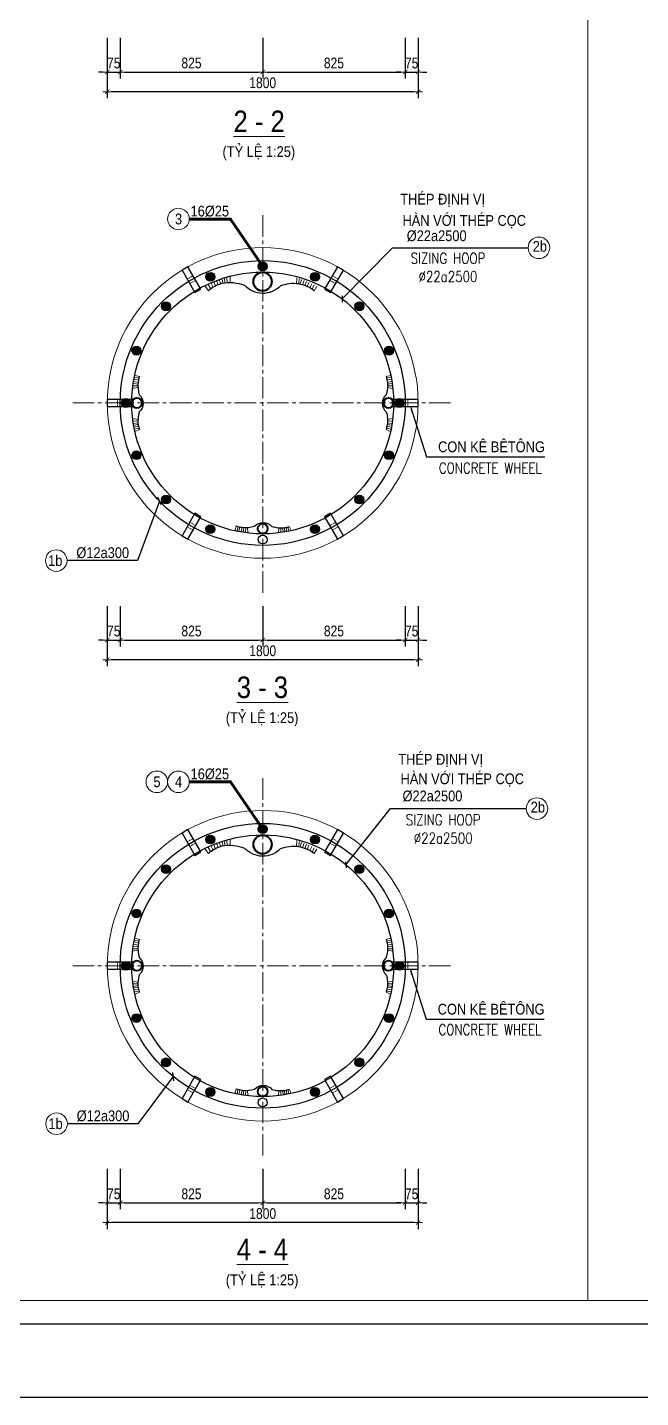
# Model space of a CAD drawing. Header units: millimetres. Extents: x -2123450 to -961021, y -260876 to 649159.
# Drawn here: x -1451394 to -1430092, y 428539 to 476178 of the extents above; entities that cross this region are included whole.
import ezdxf
from ezdxf.enums import TextEntityAlignment as Align

# ---------------------------------------------------------------- set-up
doc = ezdxf.new("R2010")
doc.units = ezdxf.units.MM
doc.header["$LTSCALE"] = 1000
doc.header["$MEASUREMENT"] = 0
doc.header["$PDMODE"] = 66
doc.linetypes.add('CENTER2', pattern=[1.125, 0.75, -0.125, 0.125, -0.125])
doc.linetypes.add('HIDDEN', pattern=[0.375, 0.25, -0.125])
doc.layers.get('0').update_dxf_attribs({"linetype": 'CONTINUOUS'})
doc.layers.get('DEFPOINTS').update_dxf_attribs({"linetype": 'CONTINUOUS'})
for name, color, linetype in [('03BORER', 3, 'CONTINUOUS'), ('05STEEL', 4, 'CONTINUOUS'), ('TEXT', 7, 'CONTINUOUS')]:
    doc.layers.add(name, color=color, linetype=linetype)
for name, color, linetype, lineweight in [('NDC_S_AXIS', 5, 'CENTER2', 15), ('NDC_S_CONTINUOUS', 3, 'CONTINUOUS', 20), ('NDC_S_DIM', 1, 'CONTINUOUS', 9), ('NDC_S_FOUNDATION NAME', 7, 'CONTINUOUS', 20), ('NDC_S_HATCH MATERIAL', 8, 'CONTINUOUS', 13), ('NDC_S_LEADER', 1, 'CONTINUOUS', 9), ('NDC_S_REBAR', 4, 'CONTINUOUS', 35), ('NDC_S_REBAR NO.', 7, 'CONTINUOUS', 20), ('NDC_S_REBAR NO. BOX', 1, 'CONTINUOUS', 9), ('NDC_S_REBAR SECTION', 6, 'CONTINUOUS', 25), ('NDC_S_STIRRUP', 2, 'CONTINUOUS', 25), ('NDC_S_VN TITLE', 6, 'CONTINUOUS', 9)]:
    doc.layers.add(name, color=color, linetype=linetype, lineweight=lineweight)
doc.styles.add('NDC_ARIAL', font='arial.ttf', dxfattribs={"width": 0.8})
doc.styles.get("Standard").update_dxf_attribs({"font": 'romans.shx', "bigfont": 'vns.shx'})
doc.dimstyles.new('NDC_1-100', dxfattribs={"dimscale": 100, "dimtxt": 2.2, "dimasz": 1, "dimexe": 1.5, "dimexo": 2, "dimgap": 0.8, "dimtad": 1, "dimdec": 0, "dimdsep": 46, "dimtxsty": 'NDC_ARIAL', "dimblk": 'DIMMARK', "dimcen": 49999.938995, "dimdle": 1.5, "dimclrd": 1, "dimclre": 1, "dimclrt": 3, "dimadec": 0, "dimazin": 0, "dimtfac": 1, "dimtdec": 0, "dimtix": 1, "dimtmove": 2, "dimatfit": 3, "dimfxl": 1, "dimarcsym": 0})
doc.dimstyles.new('NDC_1-150(25)', dxfattribs={"dimscale": 150, "dimtxt": 2.5, "dimasz": 1, "dimexe": 1.5, "dimexo": 0, "dimgap": 0.8, "dimtad": 1, "dimdec": 0, "dimlfac": 0.166667, "dimdsep": 46, "dimtxsty": 'NDC_ARIAL', "dimblk": 'DIMMARK', "dimcen": 49999.938995, "dimdle": 1.5, "dimclrd": 1, "dimclre": 1, "dimclrt": 3, "dimadec": 0, "dimazin": 0, "dimtfac": 1, "dimtdec": 0, "dimtix": 1, "dimtmove": 2, "dimatfit": 3, "dimfxl": 1, "dimarcsym": 0})

# ---------------------------------------------------------------- blocks, each defined once
blk = doc.blocks.new('DIMMARK')
at = {"layer": 'NDC_S_DIM', "color": 1}
blk.add_line((-1.5, 0), (1, 0), dxfattribs=at)
at = {"layer": 'NDC_S_DIM', "color": 2, "const_width": 0.15}
blk.add_lwpolyline([(-0.5, -0.5), (0.5, 0.5)], dxfattribs=at)
blk = doc.blocks.new('*D1713')
at = {"layer": 'DEFPOINTS', "color": 0, "transparency": 16777216}
for p in [(-1448620, 475810), (-1437820, 475810), (-1448620, 473939)]:
    blk.add_point(p, dxfattribs=at)
at = {"layer": 'NDC_S_DIM', "color": 1, "lineweight": -2, "transparency": 16777216}
for p, q in [((-1448620, 475810), (-1448620, 473714)), ((-1437820, 475810), (-1437820, 473714)), ((-1437970, 473939), (-1448470, 473939))]:
    blk.add_line(p, q, dxfattribs=at)
at = {"layer": 'NDC_S_DIM', "color": 1, "lineweight": -2, "transparency": 16777216, "xscale": 150, "yscale": 150, "zscale": 150, "rotation": 180}
blk.add_blockref('DIMMARK', (-1448620, 473939), dxfattribs=at)
at = {"layer": 'NDC_S_DIM', "color": 1, "lineweight": -2, "transparency": 16777216, "xscale": 150, "yscale": 150, "zscale": 150}
blk.add_blockref('DIMMARK', (-1437820, 473939), dxfattribs=at)
at = {"layer": 'NDC_S_DIM', "color": 3, "transparency": 16777216, "insert": (-1443220, 474251), "char_height": 375, "attachment_point": 5, "style": 'NDC_ARIAL'}
blk.add_mtext('1800', dxfattribs=at)
blk = doc.blocks.new('*D1714')
at = {"layer": 'DEFPOINTS', "color": 0, "transparency": 16777216}
for p in [(-1448620, 475810), (-1448170, 475810), (-1448170, 474626)]:
    blk.add_point(p, dxfattribs=at)
at = {"layer": 'NDC_S_DIM', "color": 1, "lineweight": -2, "transparency": 16777216}
for p, q in [((-1448620, 475810), (-1448620, 474401)), ((-1448170, 475810), (-1448170, 474401)), ((-1448770, 474626), (-1448920, 474626)), ((-1448620, 474626), (-1448170, 474626)), ((-1448020, 474626), (-1447870, 474626))]:
    blk.add_line(p, q, dxfattribs=at)
at = {"layer": 'NDC_S_DIM', "color": 1, "lineweight": -2, "transparency": 16777216, "xscale": 150, "yscale": 150, "zscale": 150}
blk.add_blockref('DIMMARK', (-1448620, 474626), dxfattribs=at)
at = {"layer": 'NDC_S_DIM', "color": 1, "lineweight": -2, "transparency": 16777216, "xscale": 150, "yscale": 150, "zscale": 150, "rotation": 180}
blk.add_blockref('DIMMARK', (-1448170, 474626), dxfattribs=at)
at = {"layer": 'NDC_S_DIM', "color": 3, "transparency": 16777216, "insert": (-1448395, 474937), "char_height": 375, "attachment_point": 5, "style": 'NDC_ARIAL'}
blk.add_mtext('75', dxfattribs=at)
blk = doc.blocks.new('*D1715')
at = {"layer": 'DEFPOINTS', "color": 0, "transparency": 16777216}
for p in [(-1448170, 475810), (-1443220, 475810), (-1443220, 474626)]:
    blk.add_point(p, dxfattribs=at)
at = {"layer": 'NDC_S_DIM', "color": 1, "lineweight": -2, "transparency": 16777216}
for p, q in [((-1448170, 475810), (-1448170, 474401)), ((-1443220, 475810), (-1443220, 474401)), ((-1448020, 474626), (-1443370, 474626))]:
    blk.add_line(p, q, dxfattribs=at)
at = {"layer": 'NDC_S_DIM', "color": 1, "lineweight": -2, "transparency": 16777216, "xscale": 150, "yscale": 150, "zscale": 150, "rotation": 180}
blk.add_blockref('DIMMARK', (-1448170, 474626), dxfattribs=at)
at = {"layer": 'NDC_S_DIM', "color": 1, "lineweight": -2, "transparency": 16777216, "xscale": 150, "yscale": 150, "zscale": 150}
blk.add_blockref('DIMMARK', (-1443220, 474626), dxfattribs=at)
at = {"layer": 'NDC_S_DIM', "color": 3, "transparency": 16777216, "insert": (-1445695, 474938), "char_height": 375, "attachment_point": 5, "style": 'NDC_ARIAL'}
blk.add_mtext('825', dxfattribs=at)
blk = doc.blocks.new('*D1716')
at = {"layer": 'DEFPOINTS', "color": 0, "transparency": 16777216}
for p in [(-1443220, 475810), (-1438270, 475810), (-1438270, 474626)]:
    blk.add_point(p, dxfattribs=at)
at = {"layer": 'NDC_S_DIM', "color": 1, "lineweight": -2, "transparency": 16777216}
for p, q in [((-1443220, 475810), (-1443220, 474401)), ((-1438270, 475810), (-1438270, 474401)), ((-1443070, 474626), (-1438420, 474626))]:
    blk.add_line(p, q, dxfattribs=at)
at = {"layer": 'NDC_S_DIM', "color": 1, "lineweight": -2, "transparency": 16777216, "xscale": 150, "yscale": 150, "zscale": 150, "rotation": 180}
blk.add_blockref('DIMMARK', (-1443220, 474626), dxfattribs=at)
at = {"layer": 'NDC_S_DIM', "color": 1, "lineweight": -2, "transparency": 16777216, "xscale": 150, "yscale": 150, "zscale": 150}
blk.add_blockref('DIMMARK', (-1438270, 474626), dxfattribs=at)
at = {"layer": 'NDC_S_DIM', "color": 3, "transparency": 16777216, "insert": (-1440745, 474938), "char_height": 375, "attachment_point": 5, "style": 'NDC_ARIAL'}
blk.add_mtext('825', dxfattribs=at)
blk = doc.blocks.new('*D1717')
at = {"layer": 'DEFPOINTS', "color": 0, "transparency": 16777216}
for p in [(-1438270, 475810), (-1437820, 475810), (-1437820, 474626)]:
    blk.add_point(p, dxfattribs=at)
at = {"layer": 'NDC_S_DIM', "color": 1, "lineweight": -2, "transparency": 16777216}
for p, q in [((-1438270, 475810), (-1438270, 474401)), ((-1437820, 475810), (-1437820, 474401)), ((-1438420, 474626), (-1438570, 474626)), ((-1438270, 474626), (-1437820, 474626)), ((-1437670, 474626), (-1437520, 474626))]:
    blk.add_line(p, q, dxfattribs=at)
at = {"layer": 'NDC_S_DIM', "color": 1, "lineweight": -2, "transparency": 16777216, "xscale": 150, "yscale": 150, "zscale": 150}
blk.add_blockref('DIMMARK', (-1438270, 474626), dxfattribs=at)
at = {"layer": 'NDC_S_DIM', "color": 1, "lineweight": -2, "transparency": 16777216, "xscale": 150, "yscale": 150, "zscale": 150, "rotation": 180}
blk.add_blockref('DIMMARK', (-1437820, 474626), dxfattribs=at)
at = {"layer": 'NDC_S_DIM', "color": 3, "transparency": 16777216, "insert": (-1438045, 474937), "char_height": 375, "attachment_point": 5, "style": 'NDC_ARIAL'}
blk.add_mtext('75', dxfattribs=at)
blk = doc.blocks.new('*U155')
at = {"layer": 'NDC_S_CONTINUOUS'}
blk.add_circle((0, 0), 5400, dxfattribs=at)
at = {"layer": 'NDC_S_STIRRUP'}
for radius in [4950, 4550]:
    blk.add_circle((0, 0), radius, dxfattribs=at)
blk = doc.blocks.new('*D1718')
at = {"layer": 'DEFPOINTS', "color": 0, "transparency": 16777216}
for p in [(-1448620, 456061), (-1437820, 456061), (-1448620, 454191)]:
    blk.add_point(p, dxfattribs=at)
at = {"layer": 'NDC_S_DIM', "color": 1, "lineweight": -2, "transparency": 16777216}
for p, q in [((-1448620, 456061), (-1448620, 453966)), ((-1437820, 456061), (-1437820, 453966)), ((-1437970, 454191), (-1448470, 454191))]:
    blk.add_line(p, q, dxfattribs=at)
at = {"layer": 'NDC_S_DIM', "color": 1, "lineweight": -2, "transparency": 16777216, "xscale": 150, "yscale": 150, "zscale": 150, "rotation": 180}
blk.add_blockref('DIMMARK', (-1448620, 454191), dxfattribs=at)
at = {"layer": 'NDC_S_DIM', "color": 1, "lineweight": -2, "transparency": 16777216, "xscale": 150, "yscale": 150, "zscale": 150}
blk.add_blockref('DIMMARK', (-1437820, 454191), dxfattribs=at)
at = {"layer": 'NDC_S_DIM', "color": 3, "transparency": 16777216, "insert": (-1443220, 454503), "char_height": 375, "attachment_point": 5, "style": 'NDC_ARIAL'}
blk.add_mtext('1800', dxfattribs=at)
blk = doc.blocks.new('*D1719')
at = {"layer": 'DEFPOINTS', "color": 0, "transparency": 16777216}
for p in [(-1448620, 456061), (-1448170, 456061), (-1448170, 454878)]:
    blk.add_point(p, dxfattribs=at)
at = {"layer": 'NDC_S_DIM', "color": 1, "lineweight": -2, "transparency": 16777216}
for p, q in [((-1448620, 456061), (-1448620, 454653)), ((-1448170, 456061), (-1448170, 454653)), ((-1448770, 454878), (-1448920, 454878)), ((-1448620, 454878), (-1448170, 454878)), ((-1448020, 454878), (-1447870, 454878))]:
    blk.add_line(p, q, dxfattribs=at)
at = {"layer": 'NDC_S_DIM', "color": 1, "lineweight": -2, "transparency": 16777216, "xscale": 150, "yscale": 150, "zscale": 150}
blk.add_blockref('DIMMARK', (-1448620, 454878), dxfattribs=at)
at = {"layer": 'NDC_S_DIM', "color": 1, "lineweight": -2, "transparency": 16777216, "xscale": 150, "yscale": 150, "zscale": 150, "rotation": 180}
blk.add_blockref('DIMMARK', (-1448170, 454878), dxfattribs=at)
at = {"layer": 'NDC_S_DIM', "color": 3, "transparency": 16777216, "insert": (-1448395, 455189), "char_height": 375, "attachment_point": 5, "style": 'NDC_ARIAL'}
blk.add_mtext('75', dxfattribs=at)
blk = doc.blocks.new('*D1720')
at = {"layer": 'DEFPOINTS', "color": 0, "transparency": 16777216}
for p in [(-1448170, 456061), (-1443220, 456061), (-1443220, 454878)]:
    blk.add_point(p, dxfattribs=at)
at = {"layer": 'NDC_S_DIM', "color": 1, "lineweight": -2, "transparency": 16777216}
for p, q in [((-1448170, 456061), (-1448170, 454653)), ((-1443220, 456061), (-1443220, 454653)), ((-1448020, 454878), (-1443370, 454878))]:
    blk.add_line(p, q, dxfattribs=at)
at = {"layer": 'NDC_S_DIM', "color": 1, "lineweight": -2, "transparency": 16777216, "xscale": 150, "yscale": 150, "zscale": 150, "rotation": 180}
blk.add_blockref('DIMMARK', (-1448170, 454878), dxfattribs=at)
at = {"layer": 'NDC_S_DIM', "color": 1, "lineweight": -2, "transparency": 16777216, "xscale": 150, "yscale": 150, "zscale": 150}
blk.add_blockref('DIMMARK', (-1443220, 454878), dxfattribs=at)
at = {"layer": 'NDC_S_DIM', "color": 3, "transparency": 16777216, "insert": (-1445695, 455190), "char_height": 375, "attachment_point": 5, "style": 'NDC_ARIAL'}
blk.add_mtext('825', dxfattribs=at)
blk = doc.blocks.new('*D1721')
at = {"layer": 'DEFPOINTS', "color": 0, "transparency": 16777216}
for p in [(-1443220, 456061), (-1438270, 456061), (-1438270, 454878)]:
    blk.add_point(p, dxfattribs=at)
at = {"layer": 'NDC_S_DIM', "color": 1, "lineweight": -2, "transparency": 16777216}
for p, q in [((-1443220, 456061), (-1443220, 454653)), ((-1438270, 456061), (-1438270, 454653)), ((-1443070, 454878), (-1438420, 454878))]:
    blk.add_line(p, q, dxfattribs=at)
at = {"layer": 'NDC_S_DIM', "color": 1, "lineweight": -2, "transparency": 16777216, "xscale": 150, "yscale": 150, "zscale": 150, "rotation": 180}
blk.add_blockref('DIMMARK', (-1443220, 454878), dxfattribs=at)
at = {"layer": 'NDC_S_DIM', "color": 1, "lineweight": -2, "transparency": 16777216, "xscale": 150, "yscale": 150, "zscale": 150}
blk.add_blockref('DIMMARK', (-1438270, 454878), dxfattribs=at)
at = {"layer": 'NDC_S_DIM', "color": 3, "transparency": 16777216, "insert": (-1440745, 455190), "char_height": 375, "attachment_point": 5, "style": 'NDC_ARIAL'}
blk.add_mtext('825', dxfattribs=at)
blk = doc.blocks.new('*D1722')
at = {"layer": 'DEFPOINTS', "color": 0, "transparency": 16777216}
for p in [(-1438270, 456061), (-1437820, 456061), (-1437820, 454878)]:
    blk.add_point(p, dxfattribs=at)
at = {"layer": 'NDC_S_DIM', "color": 1, "lineweight": -2, "transparency": 16777216}
for p, q in [((-1438270, 456061), (-1438270, 454653)), ((-1437820, 456061), (-1437820, 454653)), ((-1438420, 454878), (-1438570, 454878)), ((-1438270, 454878), (-1437820, 454878)), ((-1437670, 454878), (-1437520, 454878))]:
    blk.add_line(p, q, dxfattribs=at)
at = {"layer": 'NDC_S_DIM', "color": 1, "lineweight": -2, "transparency": 16777216, "xscale": 150, "yscale": 150, "zscale": 150}
blk.add_blockref('DIMMARK', (-1438270, 454878), dxfattribs=at)
at = {"layer": 'NDC_S_DIM', "color": 1, "lineweight": -2, "transparency": 16777216, "xscale": 150, "yscale": 150, "zscale": 150, "rotation": 180}
blk.add_blockref('DIMMARK', (-1437820, 454878), dxfattribs=at)
at = {"layer": 'NDC_S_DIM', "color": 3, "transparency": 16777216, "insert": (-1438045, 455189), "char_height": 375, "attachment_point": 5, "style": 'NDC_ARIAL'}
blk.add_mtext('75', dxfattribs=at)
blk = doc.blocks.new('*D1723')
at = {"layer": 'DEFPOINTS', "color": 0, "transparency": 16777216}
for p in [(-1448620, 436494), (-1437820, 436494), (-1448620, 434623)]:
    blk.add_point(p, dxfattribs=at)
at = {"layer": 'NDC_S_DIM', "color": 1, "lineweight": -2, "transparency": 16777216}
for p, q in [((-1448620, 436494), (-1448620, 434398)), ((-1437820, 436494), (-1437820, 434398)), ((-1437970, 434623), (-1448470, 434623))]:
    blk.add_line(p, q, dxfattribs=at)
at = {"layer": 'NDC_S_DIM', "color": 1, "lineweight": -2, "transparency": 16777216, "xscale": 150, "yscale": 150, "zscale": 150, "rotation": 180}
blk.add_blockref('DIMMARK', (-1448620, 434623), dxfattribs=at)
at = {"layer": 'NDC_S_DIM', "color": 1, "lineweight": -2, "transparency": 16777216, "xscale": 150, "yscale": 150, "zscale": 150}
blk.add_blockref('DIMMARK', (-1437820, 434623), dxfattribs=at)
at = {"layer": 'NDC_S_DIM', "color": 3, "transparency": 16777216, "insert": (-1443220, 434935), "char_height": 375, "attachment_point": 5, "style": 'NDC_ARIAL'}
blk.add_mtext('1800', dxfattribs=at)
blk = doc.blocks.new('*D1724')
at = {"layer": 'DEFPOINTS', "color": 0, "transparency": 16777216}
for p in [(-1448620, 436494), (-1448170, 436494), (-1448170, 435310)]:
    blk.add_point(p, dxfattribs=at)
at = {"layer": 'NDC_S_DIM', "color": 1, "lineweight": -2, "transparency": 16777216}
for p, q in [((-1448620, 436494), (-1448620, 435085)), ((-1448170, 436494), (-1448170, 435085)), ((-1448770, 435310), (-1448920, 435310)), ((-1448620, 435310), (-1448170, 435310)), ((-1448020, 435310), (-1447870, 435310))]:
    blk.add_line(p, q, dxfattribs=at)
at = {"layer": 'NDC_S_DIM', "color": 1, "lineweight": -2, "transparency": 16777216, "xscale": 150, "yscale": 150, "zscale": 150}
blk.add_blockref('DIMMARK', (-1448620, 435310), dxfattribs=at)
at = {"layer": 'NDC_S_DIM', "color": 1, "lineweight": -2, "transparency": 16777216, "xscale": 150, "yscale": 150, "zscale": 150, "rotation": 180}
blk.add_blockref('DIMMARK', (-1448170, 435310), dxfattribs=at)
at = {"layer": 'NDC_S_DIM', "color": 3, "transparency": 16777216, "insert": (-1448395, 435621), "char_height": 375, "attachment_point": 5, "style": 'NDC_ARIAL'}
blk.add_mtext('75', dxfattribs=at)
blk = doc.blocks.new('*D1725')
at = {"layer": 'DEFPOINTS', "color": 0, "transparency": 16777216}
for p in [(-1448170, 436494), (-1443220, 436494), (-1443220, 435310)]:
    blk.add_point(p, dxfattribs=at)
at = {"layer": 'NDC_S_DIM', "color": 1, "lineweight": -2, "transparency": 16777216}
for p, q in [((-1448170, 436494), (-1448170, 435085)), ((-1443220, 436494), (-1443220, 435085)), ((-1448020, 435310), (-1443370, 435310))]:
    blk.add_line(p, q, dxfattribs=at)
at = {"layer": 'NDC_S_DIM', "color": 1, "lineweight": -2, "transparency": 16777216, "xscale": 150, "yscale": 150, "zscale": 150, "rotation": 180}
blk.add_blockref('DIMMARK', (-1448170, 435310), dxfattribs=at)
at = {"layer": 'NDC_S_DIM', "color": 1, "lineweight": -2, "transparency": 16777216, "xscale": 150, "yscale": 150, "zscale": 150}
blk.add_blockref('DIMMARK', (-1443220, 435310), dxfattribs=at)
at = {"layer": 'NDC_S_DIM', "color": 3, "transparency": 16777216, "insert": (-1445695, 435622), "char_height": 375, "attachment_point": 5, "style": 'NDC_ARIAL'}
blk.add_mtext('825', dxfattribs=at)
blk = doc.blocks.new('*D1726')
at = {"layer": 'DEFPOINTS', "color": 0, "transparency": 16777216}
for p in [(-1443220, 436494), (-1438270, 436494), (-1438270, 435310)]:
    blk.add_point(p, dxfattribs=at)
at = {"layer": 'NDC_S_DIM', "color": 1, "lineweight": -2, "transparency": 16777216}
for p, q in [((-1443220, 436494), (-1443220, 435085)), ((-1438270, 436494), (-1438270, 435085)), ((-1443070, 435310), (-1438420, 435310))]:
    blk.add_line(p, q, dxfattribs=at)
at = {"layer": 'NDC_S_DIM', "color": 1, "lineweight": -2, "transparency": 16777216, "xscale": 150, "yscale": 150, "zscale": 150, "rotation": 180}
blk.add_blockref('DIMMARK', (-1443220, 435310), dxfattribs=at)
at = {"layer": 'NDC_S_DIM', "color": 1, "lineweight": -2, "transparency": 16777216, "xscale": 150, "yscale": 150, "zscale": 150}
blk.add_blockref('DIMMARK', (-1438270, 435310), dxfattribs=at)
at = {"layer": 'NDC_S_DIM', "color": 3, "transparency": 16777216, "insert": (-1440745, 435622), "char_height": 375, "attachment_point": 5, "style": 'NDC_ARIAL'}
blk.add_mtext('825', dxfattribs=at)
blk = doc.blocks.new('*D1727')
at = {"layer": 'DEFPOINTS', "color": 0, "transparency": 16777216}
for p in [(-1438270, 436494), (-1437820, 436494), (-1437820, 435310)]:
    blk.add_point(p, dxfattribs=at)
at = {"layer": 'NDC_S_DIM', "color": 1, "lineweight": -2, "transparency": 16777216}
for p, q in [((-1438270, 436494), (-1438270, 435085)), ((-1437820, 436494), (-1437820, 435085)), ((-1438420, 435310), (-1438570, 435310)), ((-1438270, 435310), (-1437820, 435310)), ((-1437670, 435310), (-1437520, 435310))]:
    blk.add_line(p, q, dxfattribs=at)
at = {"layer": 'NDC_S_DIM', "color": 1, "lineweight": -2, "transparency": 16777216, "xscale": 150, "yscale": 150, "zscale": 150}
blk.add_blockref('DIMMARK', (-1438270, 435310), dxfattribs=at)
at = {"layer": 'NDC_S_DIM', "color": 1, "lineweight": -2, "transparency": 16777216, "xscale": 150, "yscale": 150, "zscale": 150, "rotation": 180}
blk.add_blockref('DIMMARK', (-1437820, 435310), dxfattribs=at)
at = {"layer": 'NDC_S_DIM', "color": 3, "transparency": 16777216, "insert": (-1438045, 435621), "char_height": 375, "attachment_point": 5, "style": 'NDC_ARIAL'}
blk.add_mtext('75', dxfattribs=at)
blk = doc.blocks.new('21231')
at = {"layer": 'NDC_S_REBAR SECTION'}
h = blk.add_hatch(color=256, dxfattribs=at)
h.dxf.hatch_style = 1
edge = h.paths.add_edge_path()
edge.add_arc((-522, -406), 153, 0, 360)
blk.add_circle((-522, -406), 153, dxfattribs=at)
blk = doc.blocks.new('*U209')
at = {"color": 1}
blk.add_blockref('21231', (522, 406), dxfattribs=at)
blk = doc.blocks.new('*U1692')
at = {"color": 0, "linetype": 'ByBlock', "lineweight": -2, "transparency": 16777216, "rotation": 180}
blk.add_blockref('*U209', (0, 0), dxfattribs=at)
blk = doc.blocks.new('*U1693')
at = {"layer": '03BORER', "color": 0, "linetype": 'ByBlock', "lineweight": -2, "transparency": 16777216}
blk.add_blockref('*U1692', (-1443220, 376956), dxfattribs=at)
for p, rotation in [((-1445038, 376594), 22.5), ((-1441402, 376594), 337.4999999999999), ((-1446579, 375565), 45.00000000000001), ((-1439861, 375565), 315), ((-1447608, 374024), 67.5), ((-1438831, 374024), 292.4999999999999), ((-1447970, 372206), 90), ((-1438470, 372206), 270), ((-1447608, 370388), 112.5), ((-1438831, 370388), 247.5), ((-1446579, 368847), 135), ((-1439861, 368847), 225), ((-1445038, 367817), 157.5), ((-1441402, 367817), 202.4999999999999), ((-1443220, 367456), 180)]:
    blk.add_blockref('*U1692', p, dxfattribs=dict(at, rotation=rotation))
blk = doc.blocks.new('MC7')
at = {"layer": '03BORER'}
blk.add_lwpolyline([(-277807, 378710), (-275557, 378710), (-275557, 379310), (-277807, 379310)], close=True, dxfattribs=at)
at = {"layer": 'NDC_S_HATCH MATERIAL', "linetype": 'HIDDEN', "ltscale": 0.5}
for p, q in [((-276907, 378710), (-276907, 379310)), ((-276457, 378710), (-276457, 379310))]:
    blk.add_line(p, q, dxfattribs=at)
blk = doc.blocks.new('*U208')
at = {"layer": 'NDC_S_DIM', "xscale": 0.4, "yscale": 0.4, "zscale": 0.4}
blk.add_blockref('MC7', (110673, -151604), dxfattribs=at)
blk = doc.blocks.new('*U1694')
at = {"color": 0, "linetype": 'ByBlock', "lineweight": -2, "transparency": 16777216}
blk.add_blockref('*U208', (0, 0), dxfattribs=at)
blk = doc.blocks.new('*U1695')
at = {"layer": '03BORER', "color": 0, "linetype": 'ByBlock', "lineweight": -2, "transparency": 16777216}
for p, rotation in [((-1445695, 337529), 299.9999999999999), ((-1440745, 337529), 239.9999999999999), ((-1438270, 333242), 180), ((-1445695, 328955), 59.99999999999999), ((-1440745, 328955), 120)]:
    blk.add_blockref('*U1694', p, dxfattribs=dict(at, rotation=rotation))
blk.add_blockref('*U1694', (-1448170, 333242), dxfattribs=at)
blk = doc.blocks.new('*U1696')
at = {"color": 0, "linetype": 'ByBlock', "lineweight": -2, "transparency": 16777216, "rotation": 180}
blk.add_blockref('*U209', (0, 0), dxfattribs=at)
blk = doc.blocks.new('*U1697')
at = {"layer": '03BORER', "color": 0, "linetype": 'ByBlock', "lineweight": -2, "transparency": 16777216}
blk.add_blockref('*U1696', (-1443220, 376956), dxfattribs=at)
for p, rotation in [((-1445038, 376594), 22.5), ((-1441402, 376594), 337.4999999999999), ((-1446579, 375565), 45.00000000000001), ((-1439861, 375565), 315), ((-1447608, 374024), 67.5), ((-1438831, 374024), 292.4999999999999), ((-1447970, 372206), 90), ((-1438470, 372206), 270), ((-1447608, 370388), 112.5), ((-1438831, 370388), 247.5), ((-1446579, 368847), 135), ((-1439861, 368847), 225), ((-1445038, 367817), 157.5), ((-1441402, 367817), 202.4999999999999), ((-1443220, 367456), 180)]:
    blk.add_blockref('*U1696', p, dxfattribs=dict(at, rotation=rotation))
blk = doc.blocks.new('*U207')
at = {"layer": 'NDC_S_DIM', "xscale": 0.4, "yscale": 0.4, "zscale": 0.4}
blk.add_blockref('MC7', (110673, -151604), dxfattribs=at)
blk = doc.blocks.new('*U1698')
at = {"color": 0, "linetype": 'ByBlock', "lineweight": -2, "transparency": 16777216}
blk.add_blockref('*U207', (0, 0), dxfattribs=at)
blk = doc.blocks.new('*U1699')
at = {"layer": '03BORER', "color": 0, "linetype": 'ByBlock', "lineweight": -2, "transparency": 16777216}
for p, rotation in [((-1445695, 356744), 299.9999999999999), ((-1440745, 356744), 239.9999999999999), ((-1438270, 352458), 180), ((-1445695, 348171), 59.99999999999999), ((-1440745, 348171), 120)]:
    blk.add_blockref('*U1698', p, dxfattribs=dict(at, rotation=rotation))
blk.add_blockref('*U1698', (-1448170, 352458), dxfattribs=at)
blk = doc.blocks.new('ưeqwewe')
at = {"layer": '05STEEL', "color": 4}
blk.add_lwpolyline([(-1487886, 328815, 0.123663), (-1487656, 329371, 0.128024), (-1487741, 330000, -0.427682), (-1487741, 331236, 0.132008), (-1487681, 332031, 0.107548), (-1487939, 332493, 0.020618)], format="xyb", dxfattribs=at)
at = {"layer": 'NDC_S_HATCH MATERIAL'}
for p, q in [((-1487939, 332493), (-1487786, 332607)), ((-1487876, 332415), (-1487730, 332504)), ((-1487819, 332333), (-1487678, 332403)), ((-1487769, 332246), (-1487633, 332308)), ((-1487726, 332154), (-1487593, 332217)), ((-1487693, 332068), (-1487554, 332124)), ((-1487674, 331991), (-1487518, 332029)), ((-1487664, 331916), (-1487489, 331949)), ((-1487657, 331833), (-1487462, 331869)), ((-1487654, 331745), (-1487426, 331751)), ((-1487685, 329232), (-1487531, 329173)), ((-1487665, 329316), (-1487499, 329257)), ((-1487656, 329371), (-1487472, 329337)), ((-1487650, 329436), (-1487444, 329424)), ((-1487886, 328815), (-1487729, 328733)), ((-1487831, 328896), (-1487683, 328823)), ((-1487784, 328977), (-1487641, 328910)), ((-1487741, 329068), (-1487599, 329006)), ((-1487710, 329148), (-1487564, 329088))]:
    blk.add_line(p, q, dxfattribs=at)
at = {"layer": 'NDC_S_REBAR'}
for radius in [330, 315]:
    blk.add_circle((-1487594, 330618), radius, dxfattribs=at)
blk = doc.blocks.new('HAN DAI')
at = {"layer": '05STEEL', "color": 4}
blk.add_lwpolyline([(-307567, 288279, 0.02201), (-307612, 288076, 0.102878), (-307569, 287644, -0.455013), (-307575, 287047, 0.096416), (-307610, 286589, -0.01258), (-307567, 286440, 0.020618)], format="xyb", dxfattribs=at)
at = {"layer": 'NDC_S_HATCH MATERIAL'}
for p, q in [((-307583, 288217), (-307732, 288254)), ((-307567, 288279), (-307718, 288316)), ((-307616, 287903), (-307800, 287868)), ((-307618, 287953), (-307788, 287955)), ((-307617, 288015), (-307775, 288042)), ((-307612, 288073), (-307762, 288110)), ((-307597, 288152), (-307747, 288189)), ((-307616, 286791), (-307797, 286822)), ((-307618, 286730), (-307784, 286735)), ((-307616, 286670), (-307768, 286643)), ((-307612, 286608), (-307759, 286591)), ((-307598, 286552), (-307745, 286521)), ((-307579, 286488), (-307730, 286453)), ((-307567, 286440), (-307710, 286372))]:
    blk.add_line(p, q, dxfattribs=at)
blk = doc.blocks.new('qưeqeqew')
at = {"layer": 'NDC_S_REBAR'}
for radius in [180, 168]:
    blk.add_circle((180, 0), radius, dxfattribs=at)
at = {"layer": 'NDC_S_DIM'}
blk.add_blockref('HAN DAI', (307832, -287360), dxfattribs=at)

msp = doc.modelspace()

# ---------------------------------------------------------------- linework, layer by layer
at = {"layer": 'DEFPOINTS'}
for points in [[(-1528126.18, 517639.38), (-1401976.18, 517639.38), (-1401976.18, 428539.38), (-1528126.18, 428539.38)], [(-1414576.18, 431089.38), (-1522159.64, 431089.38), (-1522159.64, 515089.38), (-1414576.18, 515089.38)]]:
    msp.add_lwpolyline(points, close=True, dxfattribs=at)
at = {"layer": 'NDC_S_AXIS'}
for p, q in [((-1443219.89, 456520.39), (-1443219.89, 469720.39)), ((-1449819.89, 463120.39), (-1436619.89, 463120.39)), ((-1443219.89, 436952.58), (-1443219.89, 450152.58)), ((-1449819.89, 443552.58), (-1436619.89, 443552.58))]:
    msp.add_line(p, q, dxfattribs=at)
at = {"layer": 'NDC_S_CONTINUOUS'}
for p, q in [((-1431929.4, 511854.12), (-1431929.4, 431911.17)), ((-1475179.39, 431911.17), (-1415628.96, 431911.17))]:
    msp.add_line(p, q, dxfattribs=at)
at = {"layer": 'NDC_S_LEADER', "lineweight": 100}
for points in [[(-1443219.89, 467870.39), (-1444335.45, 469516.49), (-1445772.5, 469516.49)], [(-1443219.89, 448302.58), (-1444335.45, 449948.68), (-1445772.5, 449948.68)]]:
    msp.add_lwpolyline(points, dxfattribs=at)
at = {"layer": 'NDC_S_REBAR NO. BOX'}
for centre in [(-1446147.5, 469516.49), (-1433622.96, 468515.45), (-1450391.68, 457640.21), (-1446897.5, 449948.68), (-1446147.5, 449948.68), (-1433691.88, 449017.65), (-1450380.16, 438060.32)]:
    msp.add_circle(centre, 375, dxfattribs=at)

# ---------------------------------------------------------------- block references
at = {"color": 1}
for name, p in [('*U155', (-1443219.89, 463120.39)), ('qưeqeqew', (-1447769.89, 463120.39)), ('*U155', (-1443219.89, 443552.58)), ('qưeqeqew', (-1447769.89, 443552.58))]:
    msp.add_blockref(name, p, dxfattribs=at)
for name, p, rotation in [('ưeqwewe', (-1089302.49, 1949562.64), 89.10079871385915), ('qưeqeqew', (-1443219.89, 458570.39), 89.48022287332812), ('ưeqwewe', (-1089302.49, 1929994.83), 89.10079871385915), ('qưeqeqew', (-1443219.89, 439002.58), 89.48022287332812)]:
    msp.add_blockref(name, p, dxfattribs=dict(at, rotation=rotation))
at = {"color": 1, "xscale": -1}
for p in [(-1438669.89, 463120.39), (-1438669.89, 443552.58)]:
    msp.add_blockref('qưeqeqew', p, dxfattribs=at)
at = {"layer": '03BORER'}
for name, p in [('*U1699', (0, 110662.78)), ('*U1693', (0, 90914.52)), ('*U1695', (0, 110310.6)), ('*U1697', (0, 71346.71))]:
    msp.add_blockref(name, p, dxfattribs=at)

# ---------------------------------------------------------------- texts
at = {"layer": 'NDC_S_FOUNDATION NAME', "style": 'NDC_ARIAL', "width": 0.85}
for s, p in [('THÉP ĐỊNH VỊ', (-1436968.29, 470214.75)), ('16%%C25', (-1445056.7, 469792.8)), ('HÀN VỚI THÉP CỌC', (-1436218.29, 469473.75)), ('%%C22a2500', (-1437175.86, 468934.69)), ('CON KÊ BÊTÔNG', (-1435271.54, 461644.51)), ('%%C12a300', (-1448778.51, 457916.52)), ('THÉP ĐỊNH VỊ', (-1437037.21, 450737.9)), ('16%%C25', (-1445056.7, 450224.99)), ('HÀN VỚI THÉP CỌC', (-1436287.21, 450061.24)), ('%%C22a2500', (-1437322.03, 449457.83)), ('CON KÊ BÊTÔNG', (-1435284.17, 442091.9)), ('%%C12a300', (-1448767, 438336.62))]:
    msp.add_text(s, height=375, dxfattribs=at).set_placement(p, align=Align.MIDDLE)
at = {"layer": 'NDC_S_REBAR NO.', "style": 'NDC_ARIAL', "width": 0.85}
for s, p in [('3', (-1446142.28, 469516.49)), ('2b', (-1433591.45, 468565.53)), ('1b', (-1450427.12, 457640.21)), ('5', (-1446892.28, 449948.68)), ('4', (-1446142.28, 449948.68)), ('2b', (-1433660.37, 449067.73)), ('1b', (-1450415.61, 438060.32))]:
    msp.add_text(s, height=375, dxfattribs=at).set_placement(p, align=Align.MIDDLE_CENTER)
at = {"layer": 'NDC_S_VN TITLE', "style": 'NDC_ARIAL', "width": 0.85}
for s, height, p in [('%%U2 - 2', 750, (-1443344.38, 472916.64)), ('(TỶ LỆ 1:25)', 375, (-1443354.09, 471859.98)), ('%%U3 - 3', 750, (-1443230.76, 453235.74)), ('(TỶ LỆ 1:25)', 375, (-1443240.48, 452179.08)), ('%%U4 - 4', 750, (-1443230.76, 433688.88)), ('(TỶ LỆ 1:25)', 375, (-1443240.48, 432632.22))]:
    msp.add_text(s, height=height, dxfattribs=at).set_placement(p, align=Align.MIDDLE)
at = {"layer": 'TEXT', "color": 3, "linetype": 'Continuous', "ltscale": 0.8, "width": 0.8}
for s, p in [('SIZING HOOP', (-1436782.82, 468153.17)), ('%%C22a2500', (-1436782.82, 467514.18)), ('CONCRETE WHEEL', (-1435312.78, 460856.37)), ('SIZING HOOP', (-1436949.42, 448627.51)), ('%%C22a2500', (-1436949.42, 447988.52)), ('CONCRETE WHEEL', (-1435325.4, 441330.6))]:
    msp.add_text(s, height=375, dxfattribs=at).set_placement(p, align=Align.MIDDLE_CENTER)

# ---------------------------------------------------------------- dimensions: what is measured, and where the dimension line sits
at = {"layer": 'NDC_S_DIM'}
for base, p1, p2, picture, middle in [((-1448169.89, 474626.38), (-1448619.89, 475809.65), (-1448169.89, 475809.65), '*D1714', (-1448394.89, 474937.07)), ((-1448619.89, 473939.45), (-1437819.89, 475809.65), (-1448619.89, 475809.65), '*D1713', (-1443219.89, 474250.92)), ((-1443219.89, 474626.38), (-1448169.89, 475809.65), (-1443219.89, 475809.65), '*D1715', (-1445694.89, 474937.84)), ((-1438269.89, 474626.38), (-1443219.89, 475809.65), (-1438269.89, 475809.65), '*D1716', (-1440744.89, 474937.84)), ((-1437819.89, 474626.38), (-1438269.89, 475809.65), (-1437819.89, 475809.65), '*D1717', (-1438044.89, 474937.07)), ((-1448169.89, 454878.11), (-1448619.89, 456061.38), (-1448169.89, 456061.38), '*D1719', (-1448394.89, 455188.81)), ((-1448619.89, 454191.19), (-1437819.89, 456061.38), (-1448619.89, 456061.38), '*D1718', (-1443219.89, 454502.65)), ((-1443219.89, 454878.11), (-1448169.89, 456061.38), (-1443219.89, 456061.38), '*D1720', (-1445694.89, 455189.58)), ((-1438269.89, 454878.11), (-1443219.89, 456061.38), (-1438269.89, 456061.38), '*D1721', (-1440744.89, 455189.58)), ((-1437819.89, 454878.11), (-1438269.89, 456061.38), (-1437819.89, 456061.38), '*D1722', (-1438044.89, 455188.81)), ((-1448169.89, 435310.3), (-1448619.89, 436493.57), (-1448169.89, 436493.57), '*D1724', (-1448394.89, 435621)), ((-1448619.89, 434623.38), (-1437819.89, 436493.57), (-1448619.89, 436493.57), '*D1723', (-1443219.89, 434934.84)), ((-1443219.89, 435310.3), (-1448169.89, 436493.57), (-1443219.89, 436493.57), '*D1725', (-1445694.89, 435621.76)), ((-1438269.89, 435310.3), (-1443219.89, 436493.57), (-1438269.89, 436493.57), '*D1726', (-1440744.89, 435621.76)), ((-1437819.89, 435310.3), (-1438269.89, 436493.57), (-1437819.89, 436493.57), '*D1727', (-1438044.89, 435621))]:
    dim = msp.add_linear_dim(base=base, p1=p1, p2=p2, dimstyle='NDC_1-150(25)', dxfattribs=at)
    dim.commit()
    dim.dimension.update_dxf_attribs({"geometry": picture, "text_midpoint": middle})

# ---------------------------------------------------------------- leaders
at = {"layer": 'NDC_S_LEADER'}
for points, override in [([(-1440456.82, 466735.35), (-1438708.57, 468515.45), (-1433997.96, 468515.45)], {"dimscale": 1, "dimasz": 150, "dimldrblk": 'Oblique', "dimfxl": 150}), ([(-1438087.79, 462999.38), (-1437528.27, 461244), (-1433423.35, 461244)], {"dimscale": 1, "dimasz": 200, "dimfxl": 150}), ([(-1446809, 459711.46), (-1447573.13, 457640.21), (-1450016.68, 457640.21)], {"dimscale": 1, "dimasz": 200, "dimldrblk": 'Oblique', "dimfxl": 150}), ([(-1440327.39, 447064.83), (-1438777.49, 449017.65), (-1434066.88, 449017.65)], {"dimscale": 1, "dimasz": 150, "dimldrblk": 'Oblique', "dimfxl": 150}), ([(-1438100.42, 443446.77), (-1437540.9, 441691.39), (-1433435.98, 441691.39)], {"dimscale": 1, "dimasz": 200, "dimfxl": 150}), ([(-1446325.81, 439698.26), (-1447561.61, 438060.32), (-1450005.16, 438060.32)], {"dimscale": 1, "dimasz": 200, "dimldrblk": 'Oblique', "dimfxl": 150})]:
    msp.add_leader(points, dimstyle='NDC_1-100', override=override, dxfattribs=at)

doc.saveas('drawing.dxf')
